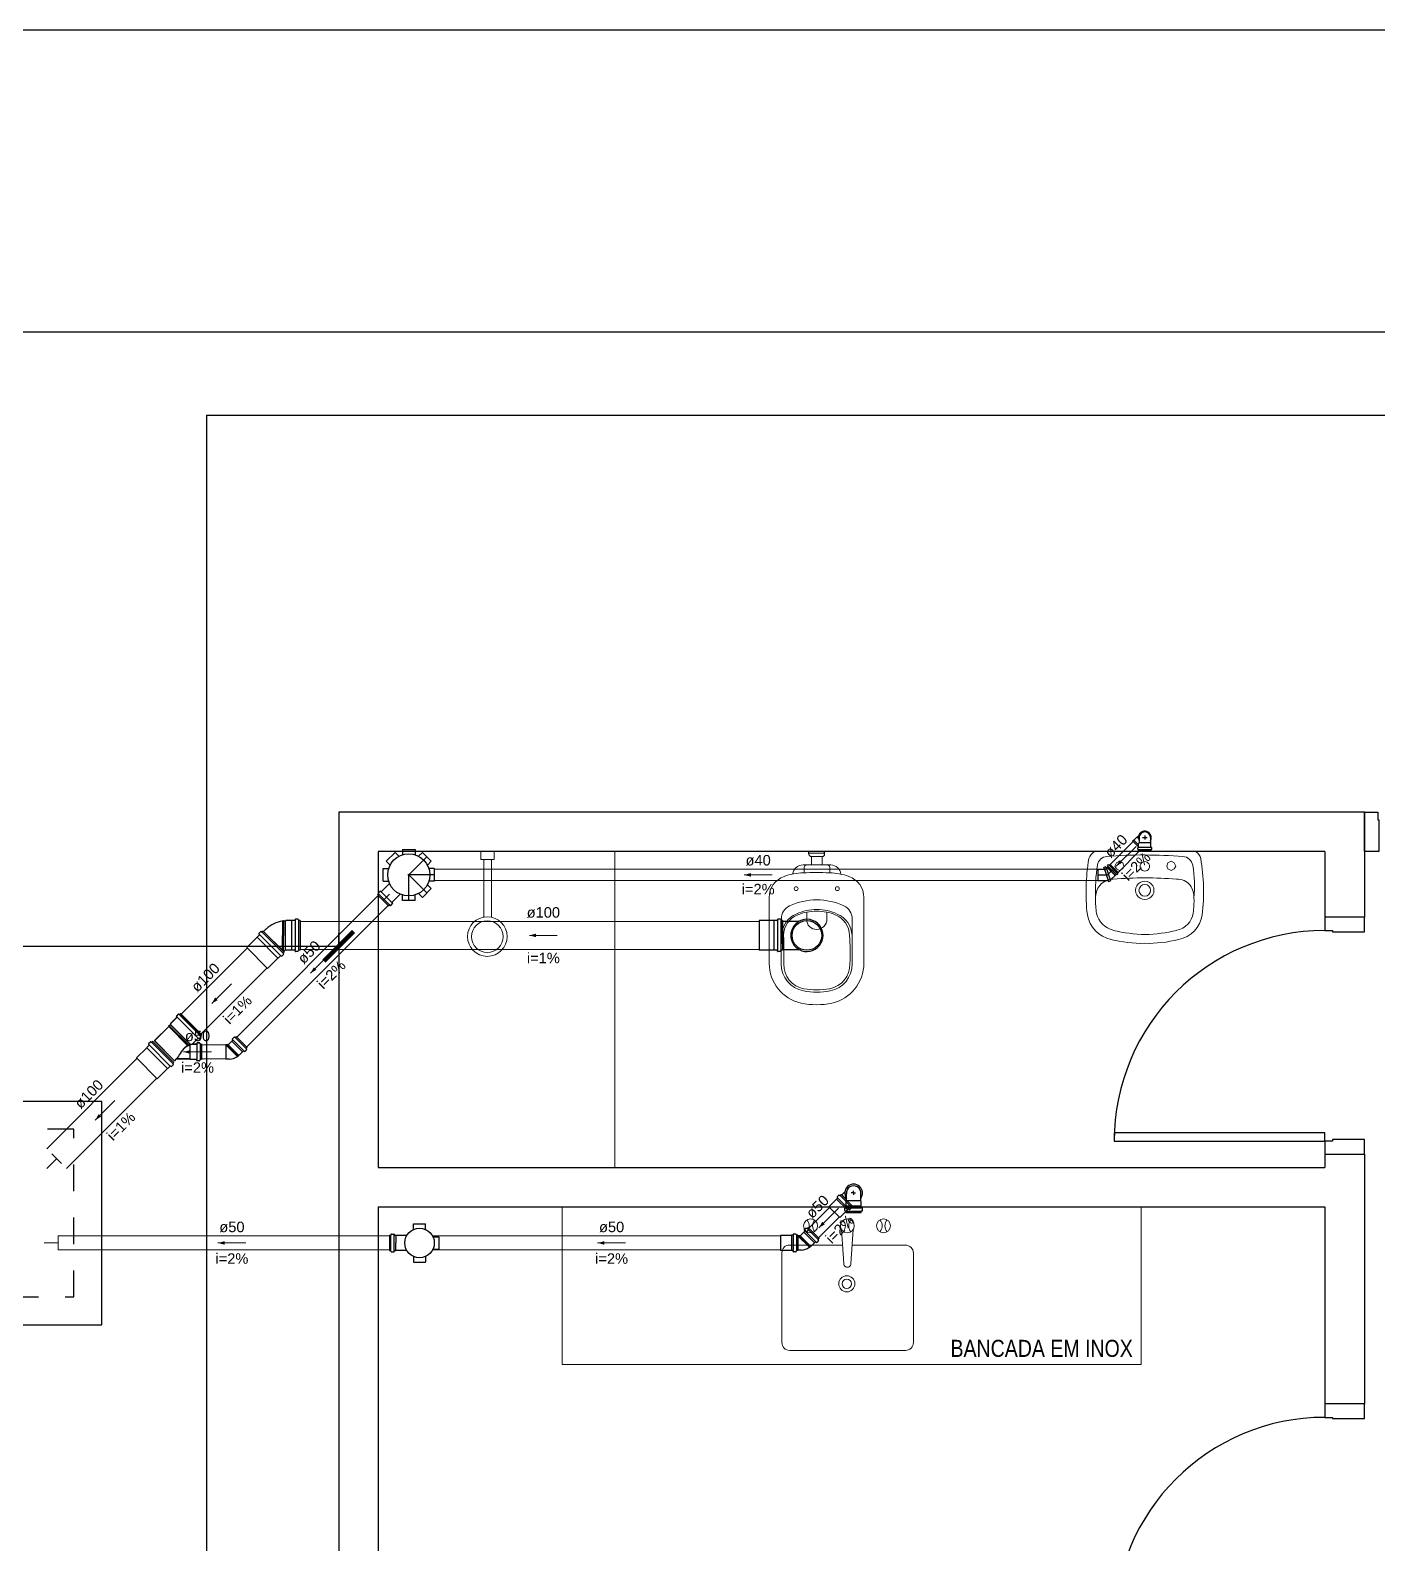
# Model space of a CAD drawing. Header units: millimetres. Extents: x 270 to 744, y -31 to 127.
# Drawn here: x 683.91 to 689, y 121.65 to 127.37 of the extents above; entities that cross this region are included whole.
import ezdxf

# ---------------------------------------------------------------- set-up
doc = ezdxf.new("R2010")
doc.units = ezdxf.units.MM
doc.header["$LTSCALE"] = 0.01
doc.header["$MEASUREMENT"] = 0
doc.linetypes.add('DASHDOT', pattern=[25.4, 12.7, -6.35, 0, -6.35])
doc.linetypes.add('Dashed', pattern=[0.75, 0.5, -0.25])
for name, color, linetype, lineweight in [('at_Entity', 7, 'Continuous', 9), ('TQ-Condutos', 3, 'Continuous', 5), ('TQ-Conexões', 9, 'Continuous', 5), ('TQ-Sentido conduto', 9, 'Continuous', 5), ('TQ-Textos conduto', 7, 'Continuous', 5)]:
    doc.layers.add(name, color=color, linetype=linetype, lineweight=lineweight)
for name, color, linetype in [('FOLHA', 7, 'Continuous'), ('Layout_Equipamentos', 7, 'Continuous'), ('PAREDES', 8, 'Continuous'), ('PORTAS', 8, 'Continuous'), ('Simbolos', 5, 'Continuous'), ('Simbolos_int', 2, 'Continuous'), ('TEXTO01', 7, 'Continuous')]:
    doc.layers.add(name, color=color, linetype=linetype)
doc.styles.add('Arial', font='arial.ttf')
doc.styles.add('ArialNarrow', font='ARIALN.TTF')
doc.styles.add('ROMANS', font='simplex.shx')
doc.dimstyles.new('Esc 1-75', dxfattribs={"dimtxt": 0.1275, "dimasz": 0.1125, "dimexe": 0.05, "dimexo": 0.05, "dimgap": 0.1125, "dimtad": 1, "dimzin": 4, "dimdsep": 46, "dimtxsty": 'ROMANS', "dimblk": 'ARCHTICK', "dimcen": 0, "dimclrd": 1, "dimclre": 1, "dimadec": 0, "dimazin": 1, "dimtfac": 1, "dimtix": 1, "dimtmove": 1, "dimatfit": 3, "dimldrblk": 'ARCHTICK', "dimfxl": 0, "dimarcsym": 0})

# ---------------------------------------------------------------- blocks, each defined once
blk = doc.blocks.new('A3')
at = {"color": 15}
blk.add_lwpolyline([(0, 0), (420, 0), (420, 297), (0, 297)], close=True, dxfattribs=at)
at = {"color": 0}
blk.add_lwpolyline([(25, 10), (410, 10), (410, 287), (25, 287)], close=True, dxfattribs=at)
blk = doc.blocks.new('_ARCHTICK')
at = {"color": 0, "linetype": 'ByBlock', "const_width": 0.15}
blk.add_lwpolyline([(-0.5, -0.5), (0.5, 0.5)], dxfattribs=at)
blk = doc.blocks.new('*D28')
at = {"color": 1, "lineweight": -2, "transparency": 16777216}
for p, q in [((681.4153, 123.9098), (681.4153, 123.9598)), ((685.072, 123.9098), (685.072, 123.9598)), ((681.4153, 123.9098), (685.072, 123.9098))]:
    blk.add_line(p, q, dxfattribs=at)
at = {"layer": 'Defpoints', "color": 0, "transparency": 16777216}
for p in [(681.4153, 123.8736), (685.072, 123.9098), (685.072, 123.8736)]:
    blk.add_point(p, dxfattribs=at)
at = {"color": 1, "lineweight": -2, "transparency": 16777216, "xscale": 0.1125, "yscale": 0.1125, "zscale": 0.1125, "rotation": 180}
blk.add_blockref('_ARCHTICK', (681.4153, 123.9098), dxfattribs=at)
at = {"color": 1, "lineweight": -2, "transparency": 16777216, "xscale": 0.1125, "yscale": 0.1125, "zscale": 0.1125}
blk.add_blockref('_ARCHTICK', (685.072, 123.9098), dxfattribs=at)
at = {"color": 0, "transparency": 16777216, "insert": (683.2436, 124.0861), "char_height": 0.1275, "attachment_point": 5, "style": 'ROMANS'}
blk.add_mtext('3.66', dxfattribs=at)

msp = doc.modelspace()

# ---------------------------------------------------------------- hatches: boundary and pattern name
at = {"layer": 'TQ-Sentido conduto', "linetype": 'Continuous'}
for points in [[(688.012, 124.2128), (688.0349, 124.226), (688.0252, 124.2357)], [(686.605, 124.1797), (686.6305, 124.1729), (686.6305, 124.1866)], [(685.7928, 123.951), (685.8183, 123.9441), (685.8183, 123.9578)], [(684.9646, 123.8077), (684.9875, 123.8209), (684.9778, 123.8306)], [(684.5915, 123.6933), (684.6143, 123.7065), (684.6047, 123.7162)], [(684.4851, 123.5103), (684.5106, 123.5035), (684.5106, 123.5172)], [(684.1509, 123.2527), (684.1737, 123.2659), (684.1641, 123.2756)], [(686.887, 122.8455), (686.9099, 122.8587), (686.9002, 122.8684)], [(684.6152, 122.7884), (684.6407, 122.7816), (684.6407, 122.7952)], [(686.0509, 122.7884), (686.0764, 122.7816), (686.0764, 122.7952)]]:
    msp.add_hatch(color=256, dxfattribs=at).paths.add_polyline_path(points)

# ---------------------------------------------------------------- linework, layer by layer
at = {"layer": 'at_Entity'}
for p, q in [((685.072, 124.2678), (685.072, 123.5709)), ((685.072, 124.2678), (685.072, 123.5709)), ((686.1162, 124.2678), (686.1162, 123.074)), ((686.8489, 124.2678), (686.9121, 124.2678)), ((687.9313, 124.2678), (688.1208, 124.2678)), ((688.0577, 124.2678), (688.245, 124.2678)), ((688.1208, 124.2678), (688.3124, 124.2678)), ((686.9331, 124.2172), (686.8279, 124.2172)), ((686.8321, 124.1877), (686.8321, 124.2078)), ((686.85, 124.2615), (686.9089, 124.2615)), ((686.8594, 124.2172), (686.8594, 124.2488)), ((686.8594, 124.2488), (686.8994, 124.2488)), ((686.8994, 124.2172), (686.8994, 124.2488)), ((686.9289, 124.2078), (686.9289, 124.1876)), ((688.0134, 124.2257), (688.0071, 124.213)), ((688.0071, 124.213), (688.0134, 124.2025)), ((688.024, 124.232), (688.0134, 124.2257)), ((688.0366, 124.2257), (688.024, 124.232)), ((688.0408, 124.213), (688.0366, 124.2257)), ((688.0366, 124.2025), (688.0408, 124.213)), ((688.2071, 124.2257), (688.2029, 124.213)), ((688.2029, 124.213), (688.2071, 124.2025)), ((688.2198, 124.232), (688.2071, 124.2257)), ((688.2303, 124.2257), (688.2198, 124.232)), ((688.2366, 124.213), (688.2303, 124.2257)), ((688.2303, 124.2025), (688.2366, 124.213)), ((688.0134, 124.2025), (688.024, 124.1962)), ((688.024, 124.1962), (688.0366, 124.2025)), ((688.2071, 124.2025), (688.2198, 124.1962)), ((688.2198, 124.1962), (688.2303, 124.2025)), ((686.6994, 123.8456), (686.6994, 124.0941)), ((687.0573, 124.0941), (687.0573, 123.8456)), ((686.8421, 124.0116), (686.8421, 124.0389)), ((686.9179, 124.0387), (686.9179, 124.0116)), ((685.072, 123.1056), (685.072, 123.0256)), ((685.072, 123.1056), (685.072, 123.0256)), ((685.072, 123.0256), (685.072, 122.9393)), ((685.072, 123.0256), (685.072, 122.9393)), ((685.072, 122.7182), (685.072, 123.0172)), ((685.072, 122.9393), (685.072, 122.853)), ((685.072, 122.9393), (685.072, 122.853)), ((685.9162, 122.9245), (685.9162, 122.3287)), ((688.1058, 122.9245), (688.1058, 122.3287)), ((685.072, 122.853), (685.072, 122.7603)), ((685.072, 122.853), (685.072, 122.7603)), ((685.072, 122.7603), (685.072, 122.6677)), ((685.072, 122.7603), (685.072, 122.6677)), ((685.072, 122.6677), (685.072, 122.5729)), ((685.072, 122.6677), (685.072, 122.5729)), ((685.9162, 122.3287), (688.1058, 122.3287))]:
    msp.add_line(p, q, dxfattribs=at)
at = {"layer": 'at_Entity', "color": 7}
for p, q in [((685.6093, 124.2383), (685.6093, 124.2678)), ((685.6093, 124.2678), (685.6599, 124.2678)), ((685.6599, 124.2678), (685.6599, 124.2383)), ((685.6599, 124.2383), (685.6093, 124.2383)), ((685.6199, 124.0192), (685.6199, 124.2383)), ((685.6494, 124.2383), (685.6199, 124.2383)), ((685.6494, 124.0192), (685.6494, 124.2383)), ((686.973, 122.8389), (686.9814, 122.7089)), ((687.0172, 122.8389), (687.0088, 122.7089)), ((686.7771, 122.7805), (686.9772, 122.7805)), ((687.013, 122.7805), (687.2152, 122.7805)), ((686.7476, 122.4119), (686.7476, 122.751)), ((687.2447, 122.4119), (687.2447, 122.751)), ((686.7771, 122.3824), (687.2152, 122.3824))]:
    msp.add_line(p, q, dxfattribs=at)
at = {"layer": 'at_Entity'}
for centre, radius, start, end in [((687.957, 124.2234), 0.0519, 121.07, 159.4583), ((688.2935, 124.2339), 0.0384, 11.4307, 62.1327), ((686.8268, 124.1784), 0.0389, 88.4183, 173.4493), ((686.8415, 124.2078), 0.00947, 90, 180), ((686.8594, 124.2583), 0.00947, 180, 270), ((686.8994, 124.2583), 0.00947, 270, 0), ((686.9194, 124.2078), 0.00947, 360, 90), ((686.9322, 124.1787), 0.0386, 5.5755, 88.6298), ((688.6477, 124.1153), 0.7501, 170.3071, 186.5866), ((688.5436, 124.1191), 0.6105, 170.7585, 182.6769), ((687.9788, 124.2113), 0.0383, 94.3873, 171.2442), ((688.1135, 122.5481), 1.7069, 89.7897, 94.6247), ((688.1198, 124.212), 0.0179, 150.0128, 209.9872), ((688.1198, 124.212), 0.0179, 89.9633, 149.9809), ((688.1198, 122.3855), 1.8695, 85.5856, 90), ((688.1198, 124.212), 0.0179, 29.9602, 90), ((688.1198, 124.212), 0.0179, 330.0128, 29.9872), ((688.2615, 124.2096), 0.04, 9.6072, 86.886), ((687.8598, 124.1367), 0.4482, 354.2028, 10.218), ((687.5926, 124.115), 0.7493, 353.4235, 9.7209), ((686.7838, 124.0944), 0.0843, 109.0789, 180.1997), ((686.8373, 123.9404), 0.2474, 92.0489, 109.145), ((686.8781, 122.8), 1.3885, 87.9511, 92.0489), ((686.9196, 123.9411), 0.2466, 70.8427, 88.1091), ((686.973, 124.0944), 0.0843, 359.8003, 70.9211), ((688.0005, 124.0972), 0.0664, 90.5513, 139.6562), ((688.1229, 122.7014), 1.4673, 90.0609, 94.8104), ((688.1198, 124.1214), 0.0347, 90.0007, 150.0032), ((688.1198, 124.212), 0.0179, 209.9602, 270), ((688.1198, 124.212), 0.0179, 269.9633, 329.9809), ((688.1198, 124.1214), 0.0347, 30.0071, 90), ((688.1198, 122.823), 1.3457, 84.9049, 89.9792), ((688.2428, 124.1007), 0.0628, 39.2453, 93.2268), ((686.8015, 124.1278), 0.00737, 90, 180), ((686.8015, 124.1278), 0.00737, 180, 270), ((686.8015, 124.1278), 0.00737, 360, 90), ((686.8015, 124.1278), 0.00737, 270, 0), ((686.9573, 124.1278), 0.00737, 90, 180), ((686.9573, 124.1278), 0.00737, 180, 270), ((686.9573, 124.1278), 0.00737, 360, 90), ((686.9573, 124.1278), 0.00737, 270, 0), ((688.0048, 124.0948), 0.0712, 140.4003, 183.3975), ((688.1198, 124.1214), 0.0347, 150.0032, 209.9968), ((688.1198, 124.1214), 0.0347, 210.0071, 270), ((688.1198, 124.1214), 0.0221, 90, 180), ((688.1198, 124.1214), 0.0221, 180, 270), ((688.1198, 124.1214), 0.0221, 0, 89.9903), ((688.1198, 124.1214), 0.0221, 270, 0), ((688.1198, 124.1214), 0.0347, 270.0007, 330.0032), ((688.1198, 124.1214), 0.0347, 330.0032, 29.9968), ((688.2281, 124.0955), 0.0777, 357.1606, 35.3475), ((687.9886, 124.0805), 0.3173, 351.8304, 2.0054), ((686.7994, 124.0141), 0.0537, 114.961, 180.9064), ((686.8794, 123.8423), 0.2432, 90, 114.9606), ((686.8757, 123.8818), 0.167, 88.7182, 116.1404), ((686.8691, 123.8867), 0.1546, 100.3133, 113.389), ((686.8794, 123.8435), 0.199, 90, 101.0171), ((686.8832, 123.8818), 0.167, 63.8614, 91.28), ((686.8794, 123.8436), 0.1989, 78.9807, 90.0022), ((686.8795, 123.8423), 0.2432, 65.0391, 90.0003), ((686.9014, 123.9351), 0.105, 63.0017, 81.1951), ((686.9594, 124.0141), 0.0537, 359.0936, 65.039), ((688.243, 124.0807), 0.3094, 178.1735, 188.6779), ((688.0193, 124.0526), 0.0842, 192.7191, 257.0539), ((688.2255, 124.0469), 0.078, 281.6163, 351.5806), ((677.9478, 123.9857), 8.7979, 359.07167, 0.18792), ((686.8399, 123.9452), 0.0945, 113.5727, 176.7329), ((686.8373, 123.9509), 0.0832, 110.863, 180.2362), ((686.8775, 124.0091), 0.0355, 176.0445, 272.3446), ((686.8789, 124.0126), 0.0389, 270.0027, 0), ((686.9194, 123.9509), 0.0832, 359.7638, 69.1369), ((686.9201, 123.9466), 0.0927, 2.4426, 66.7336), ((696.1132, 123.9278), 9.1005, 179.46215, 180.53334), ((688.0177, 124.0497), 0.1169, 190.0557, 257.486), ((688.2278, 124.044), 0.1102, 280.4075, 352.2804), ((681.1246, 123.8714), 5.6301, 359.7103, 0.8057), ((686.3581, 123.8842), 0.6479, 356.3513, 5.878), ((688.1089, 124.392), 0.4711, 255.5781, 271.302), ((688.1346, 124.5277), 0.5737, 256.4962, 268.6476), ((688.1307, 124.3926), 0.4717, 268.6585, 284.3632), ((688.1076, 124.5237), 0.5696, 271.3034, 283.5421), ((686.8542, 123.8456), 0.1547, 180.0055, 257.2943), ((686.8493, 123.8439), 0.1048, 180.4233, 258.8896), ((686.8473, 123.8405), 0.0927, 178.5002, 259.6559), ((686.911, 123.8414), 0.0937, 280.5689, 0.9284), ((686.911, 123.8414), 0.1021, 280.5688, 0.9284), ((686.9026, 123.8456), 0.1548, 282.7128, 359.9983), ((686.8791, 124.009), 0.2642, 259.4366, 270.0028), ((686.8784, 124.0235), 0.2787, 270.136, 280.2849), ((686.8784, 123.9793), 0.2905, 258.435, 281.5683), ((686.8795, 124.0112), 0.2748, 259.4366, 269.9996), ((686.8794, 124.0109), 0.2745, 270, 280.577)]:
    msp.add_arc(centre, radius, start, end, dxfattribs=at)
at = {"layer": 'at_Entity', "color": 7}
for centre, radius, start, end in [((685.6336, 123.9465), 0.0748, 90, 180), ((685.6336, 123.9465), 0.06, 90, 180), ((685.6336, 123.9465), 0.0748, 360, 90), ((685.6336, 123.9465), 0.06, 360, 90), ((685.6336, 123.9465), 0.0748, 180, 270), ((685.6336, 123.9465), 0.06, 180, 270), ((685.6336, 123.9465), 0.06, 270, 0), ((685.6336, 123.9465), 0.0748, 270, 0), ((686.8561, 122.8532), 0.0263, 90, 180), ((686.8561, 122.8532), 0.0263, 180, 270), ((686.816, 122.8532), 0.0348, 318.9936, 41.0064), ((686.8561, 122.8532), 0.0263, 0, 90), ((686.8561, 122.8532), 0.0263, 270, 0), ((686.8982, 122.8532), 0.0348, 138.7903, 221.2097), ((686.9951, 122.8532), 0.0263, 90, 180), ((686.9951, 122.8532), 0.0263, 180, 270), ((686.953, 122.8532), 0.0348, 321.4273, 38.5727), ((686.9951, 122.8532), 0.0263, 0, 90), ((686.9951, 122.8532), 0.0263, 270, 0), ((687.0351, 122.8532), 0.0348, 139.5318, 220.4682), ((687.132, 122.8532), 0.0263, 90, 180), ((687.132, 122.8532), 0.0263, 180, 270), ((687.092, 122.8532), 0.0348, 318.8837, 41.1163), ((687.132, 122.8532), 0.0263, 0, 90), ((687.132, 122.8532), 0.0263, 270, 0), ((687.172, 122.8532), 0.0348, 138.6915, 221.3085), ((686.7763, 122.7518), 0.0288, 88.5159, 181.4841), ((687.2142, 122.75), 0.0305, 0.0055, 90), ((686.993, 122.6341), 0.0305, 90, 180), ((686.9951, 122.71), 0.0137, 180.6922, 240.7066), ((686.9951, 122.71), 0.0137, 240.7069, 300.7211), ((686.993, 122.6341), 0.0305, 0, 90), ((686.9951, 122.71), 0.0137, 300.7215, 0.7361), ((686.993, 122.6341), 0.0305, 180, 270), ((686.993, 122.6341), 0.0179, 90, 180), ((686.993, 122.6341), 0.0179, 180, 270), ((686.993, 122.6341), 0.0179, 0, 90), ((686.993, 122.6341), 0.0179, 270, 0), ((686.993, 122.6341), 0.0305, 270, 0), ((686.7763, 122.4111), 0.0288, 178.5159, 271.4841), ((687.216, 122.4111), 0.0288, 268.5159, 1.4841)]:
    msp.add_arc(centre, radius, start, end, dxfattribs=at)
at = {"layer": 'Layout_Equipamentos'}
for p, q in [((686.85, 124.2583), (686.85, 124.2678)), ((686.9089, 124.2583), (686.9089, 124.2678))]:
    msp.add_line(p, q, dxfattribs=at)
at = {"layer": 'PAREDES'}
for p, q in [((684.572, 125.9172), (684.572, 119.0736)), ((684.572, 125.9172), (694.0271, 125.9172)), ((688.9501, 124.4172), (685.072, 124.4172)), ((685.072, 124.4172), (685.072, 117.3053)), ((688.9501, 124.4172), (688.9501, 124.0193)), ((688.8005, 124.2678), (685.2215, 124.2678)), ((685.2215, 124.2678), (685.2215, 123.074)), ((688.8005, 124.2678), (688.8005, 124.0198)), ((688.8005, 123.1246), (688.8005, 123.074)), ((688.9501, 123.1246), (688.9501, 122.1792)), ((685.2215, 123.074), (688.8005, 123.074)), ((685.2215, 122.9245), (685.2215, 121.2339)), ((685.2215, 122.9245), (688.8005, 122.9245)), ((688.8005, 122.9245), (688.8005, 122.1797))]:
    msp.add_line(p, q, dxfattribs=at)
at = {"layer": 'PORTAS'}
for points in [[(689.0006, 124.4173), (689.0006, 124.3878), (689.0048, 124.3878), (689.0048, 124.2678), (688.9501, 124.2678), (688.9501, 124.4173), (689.0006, 124.4173)], [(688.9501, 123.9651), (688.9501, 124.0198), (688.8005, 124.0198), (688.8005, 123.9693), (688.83, 123.9693), (688.83, 123.9651), (688.9501, 123.9651)], [(688.8005, 123.173), (688.8005, 123.2046), (688.0042, 123.2046), (688.0042, 123.173), (688.8005, 123.173)], [(688.8005, 123.1246), (688.9501, 123.1246), (688.9501, 123.1793), (688.83, 123.1793), (688.83, 123.173), (688.8005, 123.173), (688.8005, 123.1246)], [(688.9501, 122.125), (688.9501, 122.1797), (688.8005, 122.1797), (688.8005, 122.1292), (688.83, 122.1292), (688.83, 122.125), (688.9501, 122.125)]]:
    msp.add_lwpolyline(points, dxfattribs=at)
for centre in [(688.8005, 123.173), (688.8005, 121.3329)]:
    msp.add_arc(centre, 0.7963, 90, 180, dxfattribs=at)
at = {"layer": 'Simbolos'}
for p, q in [((688.0781, 124.3115), (688.0893, 124.3227)), ((688.0893, 124.3227), (688.0911, 124.3227)), ((688.0971, 124.3287), (688.0911, 124.3227)), ((688.098, 124.3206), (688.098, 124.3103)), ((688.1415, 124.3206), (688.1415, 124.3103)), ((685.2515, 124.2312), (685.2851, 124.2648)), ((685.2851, 124.2648), (685.2996, 124.2503)), ((685.3129, 124.2763), (685.3129, 124.2558)), ((685.3129, 124.2763), (685.3604, 124.2763)), ((685.3604, 124.2763), (685.3604, 124.2558)), ((685.3882, 124.2648), (685.3736, 124.2503)), ((685.3882, 124.2648), (685.4218, 124.2312)), ((688.0736, 124.3085), (688.0766, 124.3114)), ((688.0736, 124.3085), (688.0965, 124.2856)), ((688.0766, 124.3114), (688.0781, 124.3115)), ((688.0933, 124.2767), (688.0933, 124.2817)), ((688.0941, 124.2757), (688.0957, 124.2752)), ((688.0943, 124.2828), (688.0955, 124.2829)), ((688.0965, 124.2989), (688.098, 124.3004)), ((688.0965, 124.2839), (688.0965, 124.2989)), ((688.0965, 124.2709), (688.0965, 124.2742)), ((688.0965, 124.2709), (688.1431, 124.2709)), ((688.098, 124.3103), (688.098, 124.3004)), ((688.1415, 124.3103), (688.1415, 124.3004)), ((688.143, 124.2989), (688.1415, 124.3004)), ((688.143, 124.2839), (688.143, 124.2989)), ((688.1431, 124.2709), (688.143, 124.2742)), ((688.1454, 124.2757), (688.1438, 124.2752)), ((688.1452, 124.2828), (688.144, 124.2829)), ((688.1462, 124.2767), (688.1462, 124.2817)), ((685.2515, 124.2312), (685.266, 124.2167)), ((685.4218, 124.2312), (685.4072, 124.2167)), ((687.9729, 124.2102), (687.9653, 124.2077)), ((687.9676, 124.2008), (687.9653, 124.2077)), ((687.9752, 124.2033), (687.9729, 124.2102)), ((687.9772, 124.2082), (687.981, 124.212)), ((687.9772, 124.2082), (688.0074, 124.178)), ((687.9781, 124.2091), (688.0083, 124.1789)), ((687.9786, 124.2144), (687.9831, 124.2188)), ((688.0136, 124.1794), (687.9786, 124.2144)), ((687.9831, 124.2188), (688.018, 124.1839)), ((687.9855, 124.2165), (687.9885, 124.2195)), ((688.0187, 124.1893), (687.9885, 124.2195)), ((685.24, 124.2035), (685.2605, 124.2035)), ((685.24, 124.156), (685.24, 124.2035)), ((685.24, 124.156), (685.2605, 124.156)), ((685.4333, 124.2035), (685.4127, 124.2035)), ((685.4333, 124.156), (685.4127, 124.156)), ((685.4333, 124.2035), (685.4333, 124.156)), ((687.9426, 124.2008), (687.9426, 124.1586)), ((687.9426, 124.2008), (687.9676, 124.2008)), ((687.9426, 124.1586), (687.9815, 124.1586)), ((687.9676, 124.2008), (687.9827, 124.1546)), ((687.9752, 124.2033), (687.9903, 124.1571)), ((687.9827, 124.1546), (687.9903, 124.1571)), ((687.9894, 124.16), (688.0112, 124.1818)), ((688.018, 124.1839), (688.0136, 124.1794)), ((688.0157, 124.1863), (688.0187, 124.1893)), ((685.2195, 124.1034), (685.2228, 124.1067)), ((685.2604, 124.0626), (685.2195, 124.1034)), ((685.2213, 124.1108), (685.2229, 124.108)), ((685.2215, 124.1121), (685.228, 124.1186)), ((685.2294, 124.1187), (685.2316, 124.1169)), ((685.233, 124.1169), (685.2637, 124.1476)), ((685.2738, 124.0761), (685.3045, 124.1068)), ((685.3129, 124.0831), (685.3129, 124.1036)), ((685.3604, 124.0831), (685.3604, 124.1036)), ((685.3882, 124.0946), (685.3736, 124.1091)), ((685.4218, 124.1282), (685.3882, 124.0946)), ((685.4218, 124.1282), (685.4072, 124.1427)), ((685.2604, 124.0626), (685.2636, 124.0658)), ((685.2677, 124.0644), (685.2649, 124.066)), ((685.269, 124.0646), (685.2755, 124.0711)), ((685.2756, 124.0725), (685.2738, 124.0747)), ((685.3604, 124.0831), (685.3129, 124.0831)), ((684.8595, 124.0046), (684.8596, 124.0062)), ((684.8627, 124.0062), (684.8596, 124.0062)), ((684.8628, 124.0046), (684.8627, 124.0062)), ((684.8694, 124.0046), (684.8628, 124.0046)), ((684.8628, 124.0046), (684.8628, 123.951)), ((684.8717, 124.0069), (684.8694, 124.0046)), ((684.8926, 124.0069), (684.8717, 124.0069)), ((684.8928, 124.0072), (684.8926, 124.0069)), ((684.9056, 124.0072), (684.8928, 124.0072)), ((684.9069, 124.0109), (684.9066, 124.0082)), ((684.9179, 124.0118), (684.9079, 124.0118)), ((684.9189, 124.0111), (684.9198, 124.008)), ((684.9255, 124.0072), (684.9208, 124.0072)), ((684.9255, 124.0072), (684.9255, 123.8947)), ((686.7166, 124.0069), (686.6614, 124.0069)), ((686.7169, 124.0072), (686.7166, 124.0069)), ((686.7297, 124.0072), (686.7169, 124.0072)), ((686.731, 124.0109), (686.7307, 124.0082)), ((686.742, 124.0118), (686.732, 124.0118)), ((686.743, 124.0111), (686.7438, 124.008)), ((686.7496, 124.0072), (686.7449, 124.0072)), ((686.7496, 124.0072), (686.7496, 123.8947)), ((686.7496, 124.0046), (686.8133, 124.0046)), ((684.7628, 123.9438), (684.7238, 123.9047)), ((684.7719, 123.9532), (684.7628, 123.9442)), ((684.7628, 123.9442), (684.7628, 123.9438)), ((684.7773, 123.9652), (684.7702, 123.9582)), ((684.7702, 123.9567), (684.7719, 123.9546)), ((684.7786, 123.9654), (684.7813, 123.9638)), ((684.7859, 123.9673), (684.7826, 123.964)), ((684.7859, 123.9673), (684.8654, 123.8878)), ((684.7976, 123.9753), (684.7878, 123.9655)), ((684.842, 123.8647), (684.8029, 123.8256)), ((684.8424, 123.8647), (684.842, 123.8647)), ((684.8514, 123.8737), (684.8424, 123.8647)), ((684.8549, 123.872), (684.8528, 123.8738)), ((684.8634, 123.8791), (684.8563, 123.8721)), ((684.8636, 123.8804), (684.862, 123.8832)), ((684.8654, 123.8878), (684.8621, 123.8844)), ((684.8692, 123.8952), (684.8636, 123.8896)), ((684.8717, 123.895), (684.8715, 123.8952)), ((684.8926, 123.895), (684.8717, 123.895)), ((684.8928, 123.8947), (684.8926, 123.895)), ((684.9056, 123.8947), (684.8928, 123.8947)), ((684.9069, 123.891), (684.9066, 123.8938)), ((684.9179, 123.8901), (684.9079, 123.8901)), ((684.9189, 123.8909), (684.9198, 123.894)), ((684.9255, 123.8947), (684.9208, 123.8947)), ((686.7166, 123.895), (686.6614, 123.895)), ((686.7169, 123.8947), (686.7166, 123.895)), ((686.7297, 123.8947), (686.7169, 123.8947)), ((686.731, 123.891), (686.7307, 123.8938)), ((686.742, 123.8901), (686.732, 123.8901)), ((686.743, 123.8909), (686.7438, 123.894)), ((686.7496, 123.8947), (686.7449, 123.8947)), ((686.7496, 123.8973), (686.8133, 123.8973)), ((684.4596, 123.6413), (684.4358, 123.6176)), ((684.4596, 123.641), (684.4358, 123.6172)), ((684.4579, 123.6448), (684.4596, 123.6427)), ((684.4579, 123.6445), (684.4596, 123.6424)), ((684.465, 123.6533), (684.458, 123.6463)), ((684.465, 123.653), (684.458, 123.6459)), ((684.4663, 123.6535), (684.4691, 123.6519)), ((684.4663, 123.6531), (684.4691, 123.6515)), ((684.4736, 123.6554), (684.4703, 123.6521)), ((684.4736, 123.655), (684.4703, 123.6517)), ((684.4736, 123.6554), (684.5532, 123.5759)), ((684.4736, 123.655), (684.5532, 123.5755)), ((684.4288, 123.6069), (684.375, 123.5531)), ((684.4288, 123.6065), (684.375, 123.5528)), ((684.43, 123.6103), (684.4278, 123.6081)), ((684.43, 123.6099), (684.4278, 123.6077)), ((684.4288, 123.6069), (684.4278, 123.6081)), ((684.4288, 123.6065), (684.4278, 123.6077)), ((684.4312, 123.6093), (684.43, 123.6103)), ((684.4312, 123.6089), (684.43, 123.6099)), ((684.4358, 123.6139), (684.4312, 123.6093)), ((684.4358, 123.6135), (684.4312, 123.6089)), ((684.4358, 123.6176), (684.4358, 123.6139)), ((684.4358, 123.6172), (684.4358, 123.6135)), ((684.5532, 123.5759), (684.5499, 123.5725)), ((684.3457, 123.5266), (684.3066, 123.4876)), ((684.3547, 123.536), (684.3457, 123.527)), ((684.3457, 123.527), (684.3457, 123.5266)), ((684.3601, 123.548), (684.353, 123.541)), ((684.353, 123.5396), (684.3547, 123.5375)), ((684.3614, 123.5482), (684.3641, 123.5466)), ((684.3687, 123.5501), (684.3654, 123.5468)), ((684.3687, 123.5501), (684.4483, 123.4706)), ((684.375, 123.5531), (684.4509, 123.4773)), ((684.375, 123.5528), (684.4509, 123.4769)), ((684.5391, 123.5618), (684.5187, 123.5414)), ((684.5391, 123.5614), (684.5187, 123.541)), ((684.5341, 123.5396), (684.5195, 123.5396)), ((684.5341, 123.5392), (684.5195, 123.5392)), ((684.5354, 123.5433), (684.5351, 123.5406)), ((684.5354, 123.5429), (684.5351, 123.5402)), ((684.5457, 123.5443), (684.5364, 123.5443)), ((684.5457, 123.5439), (684.5364, 123.5439)), ((684.5426, 123.5601), (684.5405, 123.5619)), ((684.5426, 123.5597), (684.5405, 123.5615)), ((684.5511, 123.5672), (684.544, 123.5602)), ((684.5511, 123.5669), (684.544, 123.5598)), ((684.5467, 123.5435), (684.5476, 123.5404)), ((684.5467, 123.5431), (684.5476, 123.54)), ((684.5532, 123.5396), (684.5486, 123.5396)), ((684.5532, 123.5392), (684.5486, 123.5392)), ((684.5513, 123.5685), (684.5497, 123.5713)), ((684.5513, 123.5681), (684.5497, 123.5709)), ((684.5532, 123.5755), (684.5499, 123.5722)), ((684.5532, 123.5396), (684.5532, 123.4818)), ((684.5532, 123.5392), (684.5532, 123.4815)), ((684.654, 123.5371), (684.6455, 123.5371)), ((684.6676, 123.5513), (684.6551, 123.5387)), ((684.6551, 123.5387), (684.6551, 123.5382)), ((684.6711, 123.5551), (684.6676, 123.5516)), ((684.6676, 123.5516), (684.6676, 123.5513)), ((684.6694, 123.5586), (684.6712, 123.5565)), ((684.676, 123.5666), (684.6695, 123.56)), ((684.6773, 123.5668), (684.6801, 123.5651)), ((684.6846, 123.5685), (684.6814, 123.5653)), ((684.7255, 123.5277), (684.6846, 123.5685)), ((684.7235, 123.5191), (684.717, 123.5126)), ((684.7237, 123.5204), (684.722, 123.5232)), ((684.7255, 123.5277), (684.7222, 123.5245)), ((684.4462, 123.4619), (684.4391, 123.4549)), ((684.4464, 123.4632), (684.4448, 123.466)), ((684.4483, 123.4706), (684.4449, 123.4673)), ((684.4576, 123.4839), (684.4509, 123.4773)), ((684.4576, 123.4836), (684.4509, 123.4769)), ((684.5093, 123.4839), (684.4576, 123.4839)), ((684.5093, 123.4836), (684.4576, 123.4836)), ((684.5114, 123.4818), (684.5093, 123.4839)), ((684.5114, 123.4815), (684.5093, 123.4836)), ((684.5341, 123.4818), (684.5114, 123.4818)), ((684.5341, 123.4815), (684.5114, 123.4815)), ((684.5354, 123.4781), (684.5351, 123.4809)), ((684.5354, 123.4777), (684.5351, 123.4805)), ((684.5457, 123.4771), (684.5364, 123.4771)), ((684.5457, 123.4768), (684.5364, 123.4768)), ((684.5467, 123.4779), (684.5476, 123.481)), ((684.5467, 123.4775), (684.5476, 123.4807)), ((684.5532, 123.4818), (684.5486, 123.4818)), ((684.5532, 123.4815), (684.5486, 123.4815)), ((684.6587, 123.4836), (684.6455, 123.4836)), ((684.6886, 123.4938), (684.6898, 123.4928)), ((684.692, 123.495), (684.6898, 123.4928)), ((684.6929, 123.4982), (684.691, 123.4962)), ((684.691, 123.4962), (684.692, 123.495)), ((684.6956, 123.4982), (684.6929, 123.4982)), ((684.7082, 123.5107), (684.6956, 123.4982)), ((684.7085, 123.5107), (684.7082, 123.5107)), ((684.712, 123.5142), (684.7085, 123.5107)), ((684.7155, 123.5125), (684.7134, 123.5143)), ((684.4248, 123.4475), (684.3857, 123.4084)), ((684.4252, 123.4475), (684.4248, 123.4475)), ((684.4342, 123.4565), (684.4252, 123.4475)), ((684.4377, 123.4548), (684.4356, 123.4566)), ((686.9546, 122.9537), (686.9255, 122.9246)), ((686.9581, 122.9575), (686.9546, 122.954)), ((686.9546, 122.954), (686.9546, 122.9537)), ((686.9564, 122.9611), (686.9582, 122.9589)), ((686.963, 122.969), (686.9565, 122.9625)), ((686.9643, 122.9692), (686.9671, 122.9676)), ((686.9716, 122.971), (686.9684, 122.9677)), ((686.9716, 122.971), (687.0125, 122.9302)), ((686.9856, 122.9819), (686.9743, 122.9707)), ((686.9902, 122.9454), (686.9921, 122.9473)), ((686.9921, 122.9473), (686.9921, 122.974)), ((687.0456, 122.9473), (687.0456, 122.974)), ((687.0475, 122.9454), (687.0456, 122.9473)), ((686.9952, 122.9132), (686.966, 122.884)), ((686.9852, 122.9109), (686.9852, 122.9202)), ((686.986, 122.9099), (686.9892, 122.909)), ((686.9862, 122.9212), (686.989, 122.9215)), ((686.9899, 122.9274), (686.9902, 122.9277)), ((686.9899, 122.9225), (686.9899, 122.9274)), ((686.9899, 122.9034), (686.9899, 122.908)), ((686.9899, 122.9034), (687.0477, 122.9034)), ((686.9902, 122.9277), (686.9902, 122.9454)), ((686.9955, 122.9132), (686.9952, 122.9132)), ((686.999, 122.9167), (686.9955, 122.9132)), ((687.0025, 122.9149), (687.0004, 122.9167)), ((687.0105, 122.9215), (687.004, 122.915)), ((687.0107, 122.9228), (687.0091, 122.9256)), ((687.0125, 122.9302), (687.0092, 122.9269)), ((687.0475, 122.9277), (687.0475, 122.9454)), ((687.0477, 122.9274), (687.0475, 122.9277)), ((687.0477, 122.9225), (687.0477, 122.9274)), ((687.0477, 122.9034), (687.0477, 122.908)), ((687.0516, 122.9099), (687.0485, 122.909)), ((687.0514, 122.9212), (687.0487, 122.9215)), ((687.0524, 122.9109), (687.0524, 122.9202)), ((685.3544, 122.8611), (685.4005, 122.8611)), ((685.3544, 122.8402), (685.3544, 122.8611)), ((685.4005, 122.8402), (685.4005, 122.8611)), ((686.8338, 122.8331), (686.8303, 122.8296)), ((686.832, 122.8367), (686.8338, 122.8346)), ((686.8386, 122.8447), (686.8321, 122.8381)), ((686.8399, 122.8448), (686.8427, 122.8432)), ((686.8473, 122.8466), (686.844, 122.8434)), ((686.8881, 122.8058), (686.8473, 122.8466)), ((685.2636, 122.8173), (685.2636, 122.7595)), ((685.2636, 122.8173), (685.2682, 122.8173)), ((685.27, 122.8212), (685.2692, 122.8181)), ((685.2711, 122.822), (685.2803, 122.822)), ((685.2814, 122.821), (685.2816, 122.8183)), ((685.2827, 122.8173), (685.2874, 122.8173)), ((685.2874, 122.8173), (685.2877, 122.8171)), ((685.3296, 122.8171), (685.2877, 122.8171)), ((685.4292, 122.8114), (685.4501, 122.8114)), ((685.4501, 122.8114), (685.4501, 122.7654)), ((686.7839, 122.8171), (686.7427, 122.8171)), ((686.7841, 122.8173), (686.7839, 122.8171)), ((686.7891, 122.8173), (686.7841, 122.8173)), ((686.7904, 122.821), (686.7901, 122.8183)), ((686.8007, 122.822), (686.7914, 122.822)), ((686.8017, 122.8212), (686.8025, 122.8181)), ((686.8081, 122.8173), (686.8036, 122.8173)), ((686.8081, 122.8173), (686.8081, 122.7595)), ((686.8167, 122.8152), (686.8081, 122.8152)), ((686.8303, 122.8293), (686.8177, 122.8168)), ((686.8177, 122.8168), (686.8177, 122.8162)), ((686.8303, 122.8296), (686.8303, 122.8293)), ((686.8556, 122.7762), (686.8536, 122.7743)), ((686.8583, 122.7762), (686.8556, 122.7762)), ((686.8708, 122.7888), (686.8583, 122.7762)), ((686.8711, 122.7888), (686.8708, 122.7888)), ((686.8746, 122.7923), (686.8711, 122.7888)), ((686.8782, 122.7906), (686.876, 122.7923)), ((686.8861, 122.7972), (686.8796, 122.7906)), ((686.8863, 122.7984), (686.8847, 122.8012)), ((686.8881, 122.8058), (686.8849, 122.8025)), ((685.2636, 122.7595), (685.2682, 122.7595)), ((685.27, 122.7556), (685.2692, 122.7588)), ((685.2711, 122.7548), (685.2803, 122.7548)), ((685.2814, 122.7558), (685.2816, 122.7586)), ((685.2827, 122.7595), (685.2874, 122.7595)), ((685.2874, 122.7595), (685.2877, 122.7597)), ((685.3296, 122.7597), (685.2877, 122.7597)), ((685.3544, 122.7366), (685.3544, 122.7158)), ((685.4005, 122.7366), (685.4005, 122.7158)), ((685.4292, 122.7654), (685.4501, 122.7654)), ((686.7839, 122.7597), (686.7427, 122.7597)), ((686.7841, 122.7595), (686.7839, 122.7597)), ((686.7891, 122.7595), (686.7841, 122.7595)), ((686.7904, 122.7558), (686.7901, 122.7586)), ((686.8007, 122.7548), (686.7914, 122.7548)), ((686.8017, 122.7556), (686.8025, 122.7588)), ((686.8081, 122.7595), (686.8036, 122.7595)), ((686.8213, 122.7616), (686.8081, 122.7616)), ((686.8513, 122.7719), (686.8525, 122.7709)), ((686.8547, 122.7731), (686.8525, 122.7709)), ((686.8536, 122.7743), (686.8547, 122.7731)), ((685.3544, 122.7158), (685.4005, 122.7158))]:
    msp.add_line(p, q, dxfattribs=at)
at = {"layer": 'Simbolos', "linetype": 'Continuous'}
msp.add_lwpolyline([(683.3313, 122.4788), (684.1761, 122.4788), (684.1761, 123.3236), (683.3313, 123.3236), (683.3313, 122.4788), (683.3313, 122.4788)], dxfattribs=at)
at = {"layer": 'Simbolos'}
for centre, radius in [((685.3366, 124.1797), 0.0797), ((685.3774, 122.7884), 0.0558)]:
    msp.add_circle(centre, radius, dxfattribs=at)
for centre, radius, start, end in [((688.1198, 124.3206), 0.0217, 0, 180), ((688.0944, 124.2817), 0.00106, 95, 180), ((688.0944, 124.2767), 0.00106, 180, 255), ((688.0954, 124.2839), 0.00106, 275, 0), ((688.0954, 124.2742), 0.00106, 0, 75), ((688.1441, 124.2839), 0.00106, 180, 265), ((688.1441, 124.2742), 0.00106, 105, 180), ((688.1452, 124.2817), 0.00106, 0, 85), ((688.1452, 124.2767), 0.00106, 285, 0), ((685.2222, 124.1113), 0.00106, 135, 210), ((685.222, 124.1074), 0.00106, 315, 30), ((685.2288, 124.1178), 0.00106, 50, 135), ((685.2323, 124.1177), 0.00106, 230, 315), ((685.2644, 124.0651), 0.00106, 60, 135), ((685.2682, 124.0653), 0.00106, 240, 315), ((685.2746, 124.0753), 0.00106, 135, 220), ((685.2748, 124.0719), 0.00106, 315, 40), ((684.8704, 123.9025), 0.1026, 96.0987, 135), ((684.9056, 124.0083), 0.00106, 270, 355), ((684.9079, 124.0108), 0.00106, 90, 175), ((684.9179, 124.0108), 0.00106, 15, 90), ((684.9208, 124.0083), 0.00106, 195, 270), ((686.7297, 124.0083), 0.00106, 270, 355), ((686.732, 124.0108), 0.00106, 90, 175), ((686.742, 124.0108), 0.00106, 15, 90), ((686.7449, 124.0083), 0.00106, 195, 270), ((686.8421, 123.951), 0.0609, 118.215, 241.785), ((686.8421, 123.951), 0.0609, 241.785, 118.215), ((684.771, 123.9574), 0.00106, 135, 220), ((684.7711, 123.954), 0.00106, 315, 40), ((684.778, 123.9645), 0.00106, 60, 135), ((684.7819, 123.9647), 0.00106, 240, 315), ((684.8521, 123.873), 0.00106, 50, 135), ((684.8556, 123.8728), 0.00106, 230, 315), ((684.8629, 123.8837), 0.00106, 135, 210), ((684.8626, 123.8799), 0.00106, 315, 30), ((684.8704, 123.8941), 0.00158, 45, 135), ((684.9056, 123.8937), 0.00106, 5, 90), ((684.9079, 123.8911), 0.00106, 185, 270), ((684.9179, 123.8911), 0.00106, 270, 345), ((684.9208, 123.8937), 0.00106, 90, 165), ((686.7297, 123.8937), 0.00106, 5, 90), ((686.732, 123.8911), 0.00106, 185, 270), ((686.742, 123.8911), 0.00106, 270, 345), ((686.7449, 123.8937), 0.00106, 90, 165), ((684.4587, 123.6455), 0.00106, 135, 220), ((684.4587, 123.6451), 0.00106, 135, 220), ((684.4588, 123.6421), 0.00106, 315, 40), ((684.4588, 123.6417), 0.00106, 315, 40), ((684.4658, 123.6526), 0.00106, 60, 135), ((684.4658, 123.6522), 0.00106, 60, 135), ((684.4696, 123.6528), 0.00106, 240, 315), ((684.4696, 123.6524), 0.00106, 240, 315), ((684.3538, 123.5402), 0.00106, 135, 220), ((684.3539, 123.5368), 0.00106, 315, 40), ((684.3609, 123.5473), 0.00106, 60, 135), ((684.3647, 123.5475), 0.00106, 240, 315), ((684.5195, 123.5406), 0.00106, 135, 270), ((684.5195, 123.5403), 0.00106, 135, 270), ((684.5341, 123.5406), 0.00106, 270, 355), ((684.5341, 123.5403), 0.00106, 270, 355), ((684.5364, 123.5432), 0.00106, 90, 175), ((684.5364, 123.5429), 0.00106, 90, 175), ((684.5399, 123.5611), 0.00106, 50, 135), ((684.5399, 123.5607), 0.00106, 50, 135), ((684.5433, 123.5609), 0.00106, 230, 315), ((684.5433, 123.5605), 0.00106, 230, 315), ((684.5457, 123.5432), 0.00106, 15, 90), ((684.5457, 123.5429), 0.00106, 15, 90), ((684.5486, 123.5406), 0.00106, 195, 270), ((684.5486, 123.5403), 0.00106, 195, 270), ((684.5506, 123.5718), 0.00106, 135, 210), ((684.5506, 123.5714), 0.00106, 135, 210), ((684.5504, 123.568), 0.00106, 315, 30), ((684.5504, 123.5676), 0.00106, 315, 30), ((684.654, 123.5382), 0.00106, 270, 0), ((684.6702, 123.5593), 0.00106, 135, 220), ((684.6704, 123.5558), 0.00106, 315, 40), ((684.6768, 123.5658), 0.00106, 60, 135), ((684.6806, 123.566), 0.00106, 240, 315), ((684.723, 123.5237), 0.00106, 135, 210), ((684.7227, 123.5198), 0.00106, 315, 30), ((684.4457, 123.4665), 0.00106, 135, 210), ((684.4455, 123.4627), 0.00106, 315, 30), ((684.4583, 123.4832), 0.00106, 79.2682, 135), ((684.4583, 123.4828), 0.00106, 79.2682, 135), ((684.5341, 123.4808), 0.00106, 5, 90), ((684.5341, 123.4804), 0.00106, 5, 90), ((684.5364, 123.4782), 0.00106, 185, 270), ((684.5364, 123.4778), 0.00106, 185, 270), ((684.5457, 123.4782), 0.00106, 270, 345), ((684.5457, 123.4778), 0.00106, 270, 345), ((684.5486, 123.4808), 0.00106, 90, 165), ((684.5486, 123.4804), 0.00106, 90, 165), ((684.6583, 123.5335), 0.05, 270.444, 307.3977), ((684.7127, 123.5135), 0.00106, 50, 135), ((684.7162, 123.5133), 0.00106, 230, 315), ((684.4349, 123.4558), 0.00106, 50, 135), ((684.4384, 123.4556), 0.00106, 230, 315), ((687.0188, 122.9773), 0.027, 352.826, 187.174), ((686.9572, 122.9617), 0.00106, 135, 220), ((686.9574, 122.9582), 0.00106, 315, 40), ((686.9638, 122.9683), 0.00106, 60, 135), ((686.9676, 122.9685), 0.00106, 240, 315), ((686.9863, 122.9201), 0.00106, 95, 180), ((686.9863, 122.9109), 0.00106, 180, 255), ((686.9889, 122.9225), 0.00106, 275, 0), ((686.9889, 122.908), 0.00106, 0, 75), ((686.9997, 122.9159), 0.00106, 50, 135), ((687.0032, 122.9157), 0.00106, 230, 315), ((687.01, 122.9262), 0.00106, 135, 210), ((687.0098, 122.9223), 0.00106, 315, 30), ((687.0488, 122.9225), 0.00106, 180, 265), ((687.0488, 122.908), 0.00106, 105, 180), ((687.0514, 122.9201), 0.00106, 0, 85), ((687.0514, 122.9109), 0.00106, 285, 0), ((685.3528, 122.8402), 0.00158, 295.41, 0), ((685.402, 122.8402), 0.00158, 180, 244.5897), ((686.8329, 122.8374), 0.00106, 135, 220), ((686.833, 122.8339), 0.00106, 315, 40), ((686.8394, 122.8439), 0.00106, 60, 135), ((686.8433, 122.8441), 0.00106, 240, 315), ((685.2682, 122.8184), 0.00106, 270, 345), ((685.2711, 122.8209), 0.00106, 90, 165), ((685.2803, 122.8209), 0.00106, 5, 90), ((685.2827, 122.8184), 0.00106, 185, 270), ((685.4292, 122.813), 0.00158, 205.4103, 270), ((686.7891, 122.8184), 0.00106, 270, 355), ((686.7914, 122.8209), 0.00106, 90, 175), ((686.8007, 122.8209), 0.00106, 15, 90), ((686.8036, 122.8184), 0.00106, 195, 270), ((686.8167, 122.8162), 0.00106, 270, 0), ((686.8754, 122.7915), 0.00106, 50, 135), ((686.8788, 122.7914), 0.00106, 230, 315), ((686.8856, 122.8018), 0.00106, 135, 210), ((686.8854, 122.7979), 0.00106, 315, 30), ((685.2682, 122.7585), 0.00106, 15, 90), ((685.2711, 122.7559), 0.00106, 195, 270), ((685.2803, 122.7559), 0.00106, 270, 355), ((685.2827, 122.7585), 0.00106, 90, 175), ((685.3528, 122.7366), 0.00158, 0, 64.59), ((685.402, 122.7366), 0.00158, 115.41, 180), ((685.4292, 122.7638), 0.00158, 90, 154.59), ((686.7891, 122.7585), 0.00106, 5, 90), ((686.7914, 122.7559), 0.00106, 185, 270), ((686.8007, 122.7559), 0.00106, 270, 345), ((686.8036, 122.7585), 0.00106, 90, 165), ((686.8209, 122.8116), 0.05, 270.444, 307.3977)]:
    msp.add_arc(centre, radius, start, end, dxfattribs=at)
at = {"layer": 'Simbolos_int'}
for p, q in [((688.0911, 124.3227), (688.0958, 124.3179)), ((688.111, 124.3206), (688.1291, 124.3206)), ((688.1198, 124.329), (688.1198, 124.3138)), ((688.0781, 124.3115), (688.0965, 124.2931)), ((688.143, 124.283), (688.0965, 124.283)), ((688.143, 124.275), (688.0965, 124.275)), ((688.1415, 124.3004), (688.098, 124.3004)), ((687.9699, 124.2008), (687.9745, 124.2055)), ((687.9426, 124.1797), (687.9789, 124.1797)), ((687.9676, 124.2008), (687.9699, 124.2008)), ((687.9789, 124.1797), (688.0036, 124.2044)), ((685.2642, 124.0664), (685.2233, 124.1073)), ((685.2732, 124.0754), (685.2323, 124.1163)), ((684.8596, 124.0062), (684.8596, 123.951)), ((684.8627, 124.0062), (684.8627, 123.951)), ((684.8694, 124.0046), (684.8694, 123.8953)), ((684.8928, 124.0072), (684.8928, 123.8947)), ((684.9066, 124.0072), (684.9066, 123.8947)), ((684.92, 124.0072), (684.92, 123.8947)), ((686.6614, 124.0069), (686.6614, 123.895)), ((686.7166, 124.0069), (686.7166, 123.895)), ((686.7306, 124.0072), (686.7306, 123.8947)), ((686.744, 124.0072), (686.744, 123.8947)), ((686.7496, 124.0046), (686.7496, 123.8973)), ((684.7628, 123.9438), (684.842, 123.8647)), ((684.7725, 123.9539), (684.8521, 123.8744)), ((684.782, 123.9634), (684.8616, 123.8839)), ((684.8636, 123.8896), (684.7878, 123.9655)), ((684.8596, 123.8936), (684.8596, 123.951)), ((684.8627, 123.8946), (684.8627, 123.951)), ((684.8628, 123.8918), (684.8628, 123.951)), ((684.7238, 123.9047), (684.8029, 123.8256)), ((684.4603, 123.642), (684.5398, 123.5625)), ((684.4603, 123.6416), (684.5398, 123.5621)), ((684.4698, 123.6515), (684.5493, 123.572)), ((684.4698, 123.6511), (684.5493, 123.5716)), ((684.5017, 123.534), (684.4288, 123.6069)), ((684.5017, 123.5336), (684.4288, 123.6065)), ((684.5049, 123.5355), (684.4312, 123.6093)), ((684.5049, 123.5351), (684.4312, 123.6089)), ((684.5115, 123.5382), (684.4358, 123.6139)), ((684.5115, 123.5378), (684.4358, 123.6135)), ((684.3457, 123.5266), (684.4248, 123.4475)), ((684.3554, 123.5367), (684.4349, 123.4572)), ((684.3648, 123.5462), (684.4444, 123.4667)), ((684.5093, 123.5374), (684.5093, 123.4839)), ((684.5093, 123.537), (684.5093, 123.4836)), ((684.5351, 123.5396), (684.5351, 123.4818)), ((684.5351, 123.5392), (684.5351, 123.4815)), ((684.5478, 123.5396), (684.5478, 123.4818)), ((684.5478, 123.5392), (684.5478, 123.4815)), ((684.6455, 123.5371), (684.6455, 123.4836)), ((684.6886, 123.4938), (684.6455, 123.537)), ((684.691, 123.4962), (684.6501, 123.5371)), ((684.6929, 123.4982), (684.654, 123.5371)), ((684.7085, 123.5107), (684.6676, 123.5516)), ((684.7127, 123.5149), (684.6718, 123.5557)), ((684.7216, 123.5239), (684.6808, 123.5647)), ((684.3066, 123.4876), (684.3857, 123.4084)), ((686.9546, 122.954), (686.9955, 122.9132)), ((686.9588, 122.9582), (686.9997, 122.9173)), ((686.9678, 122.9672), (687.0087, 122.9263)), ((686.9921, 122.9529), (686.9743, 122.9707)), ((687.0456, 122.9473), (686.9921, 122.9473)), ((687.0188, 122.9773), (687.0094, 122.9773)), ((687.0188, 122.9773), (687.0188, 122.9853)), ((687.0188, 122.9773), (687.0253, 122.9773)), ((687.0188, 122.9773), (687.0188, 122.9698)), ((686.9255, 122.9246), (686.966, 122.884)), ((687.0477, 122.9274), (686.9899, 122.9274)), ((686.9899, 122.9215), (687.0477, 122.9215)), ((686.9899, 122.9088), (687.0477, 122.9088)), ((686.8753, 122.793), (686.8345, 122.8338)), ((686.8843, 122.802), (686.8434, 122.8428)), ((685.269, 122.7595), (685.269, 122.8173)), ((685.2817, 122.7595), (685.2817, 122.8173)), ((685.2877, 122.8171), (685.2877, 122.7884)), ((685.2877, 122.7597), (685.2877, 122.7884)), ((686.7427, 122.8171), (686.7427, 122.7597)), ((686.7841, 122.8173), (686.7841, 122.7595)), ((686.79, 122.8173), (686.79, 122.7595)), ((686.8027, 122.8173), (686.8027, 122.7595)), ((686.8081, 122.8152), (686.8081, 122.7616)), ((686.8513, 122.7719), (686.8081, 122.815)), ((686.8536, 122.7743), (686.8128, 122.8152)), ((686.8556, 122.7762), (686.8166, 122.8152)), ((686.8711, 122.7888), (686.8303, 122.8296))]:
    msp.add_line(p, q, dxfattribs=at)
at = {"layer": 'Simbolos_int', "linetype": 'DASHDOT', "ltscale": 0.05}
for p, q in [((685.3366, 124.0831), (685.3366, 124.2763)), ((685.405, 124.248), (685.2399, 124.083)), ((685.405, 124.1114), (685.2683, 124.248)), ((685.4333, 124.1797), (685.24, 124.1797))]:
    msp.add_line(p, q, dxfattribs=at)
at = {"layer": 'Simbolos_int'}
msp.add_lwpolyline([(687.9772, 124.2082), (687.9756, 124.2054), (687.974, 124.2019), (687.9715, 124.1997), (687.9672, 124.1984), (687.9645, 124.1998), (687.9635, 124.2008)], dxfattribs=at)
at = {"layer": 'Simbolos_int', "linetype": 'Dashed'}
msp.add_lwpolyline([(683.4369, 122.5844), (684.0705, 122.5844), (684.0705, 123.218), (683.4369, 123.218), (683.4369, 122.5844), (683.4369, 122.5844)], dxfattribs=at)
at = {"layer": 'Simbolos_int'}
msp.add_circle((686.8421, 123.951), 0.0562, dxfattribs=at)
for centre, radius, start, end in [((688.1198, 124.3206), 0.0241, 334.623, 205.377), ((688.1198, 124.3206), 0.0241, 334.623, 160.377), ((684.5361, 123.4722), 0.0712, 128.5546, 152.867), ((684.5361, 123.4718), 0.0712, 128.5546, 152.867), ((684.5387, 123.4621), 0.0808, 104.5076, 125.5491), ((684.5387, 123.4617), 0.0808, 104.5076, 125.5491), ((684.8441, 123.2313), 0.4612, 143.6432, 146.731), ((684.8441, 123.2309), 0.4612, 143.6432, 146.731), ((687.0188, 122.9773), 0.0336, 322.861, 217.139)]:
    msp.add_arc(centre, radius, start, end, dxfattribs=at)
at = {"layer": 'TQ-Condutos'}
for p, q in [((688.0757, 124.3064), (687.9886, 124.2193)), ((688.1, 124.2709), (688.0185, 124.1894)), ((687.9426, 124.2008), (685.4333, 124.2008)), ((687.9426, 124.1586), (685.4333, 124.1586)), ((685.2213, 124.1017), (684.6864, 123.5668)), ((685.2586, 124.0644), (684.7237, 123.5295)), ((686.6614, 124.0038), (684.9255, 124.0038)), ((684.726, 123.9025), (684.4763, 123.6528)), ((686.6614, 123.8982), (684.9255, 123.8982)), ((684.8007, 123.8278), (684.5509, 123.5781)), ((684.6455, 123.5367), (684.5532, 123.5367)), ((684.3088, 123.4853), (683.9679, 123.1444)), ((684.6455, 123.4839), (684.5532, 123.4839)), ((684.3835, 123.4107), (684.0425, 123.0697)), ((686.9271, 122.9229), (686.849, 122.8449)), ((686.9644, 122.8856), (686.8863, 122.8075)), ((685.2636, 122.8148), (684.0114, 122.8148)), ((686.7427, 122.8148), (685.4265, 122.8148)), ((685.2636, 122.762), (684.0114, 122.762)), ((686.7427, 122.762), (685.4265, 122.762))]:
    msp.add_line(p, q, dxfattribs=at)
at = {"layer": 'TQ-Conexões'}
for p, q in [((683.9865, 123.1257), (684.0239, 123.0884)), ((683.9679, 123.0697), (684.0052, 123.107)), ((683.9586, 122.7884), (684.0114, 122.7884)), ((684.0114, 122.8148), (684.0114, 122.762))]:
    msp.add_line(p, q, dxfattribs=at)
at = {"layer": 'TQ-Sentido conduto'}
for points in [[(688.0867, 124.2875), (688.012, 124.2128)], [(686.7106, 124.1797), (686.605, 124.1797)], [(685.8984, 123.951), (685.7928, 123.951)], [(685.0393, 123.8824), (684.9646, 123.8077)], [(684.6661, 123.768), (684.5915, 123.6933)], [(684.5907, 123.5103), (684.4851, 123.5103)], [(684.2255, 123.3274), (684.1509, 123.2527)], [(686.9617, 122.9202), (686.887, 122.8455)], [(684.7208, 122.7884), (684.6152, 122.7884)], [(686.1565, 122.7884), (686.0509, 122.7884)]]:
    msp.add_lwpolyline(points, dxfattribs=at)

# ---------------------------------------------------------------- block references
at = {"layer": 'FOLHA', "xscale": 0.1141052537551528, "yscale": 0.1141052537551528, "zscale": 0.1141052537551528}
msp.add_blockref('A3', (669.0549, 93.4833), dxfattribs=at)

# ---------------------------------------------------------------- texts
at = {"layer": 'TEXTO01', "lineweight": 9, "insert": (687.3851, 122.3568), "char_height": 0.064472, "width": 1.160502, "attachment_point": 7, "line_spacing_factor": 0.9, "style": 'ArialNarrow'}
msp.add_mtext('BANCADA EM INOX', dxfattribs=at)
at = {"layer": 'TQ-Textos conduto', "char_height": 0.0396, "attachment_point": 8, "rotation": 45.0001, "line_spacing_factor": 0.6, "style": 'Arial'}
for s, insert, width in [('ø40', (688.025, 124.2745), 0.14256), ('i=2%', (688.1015, 124.198), 0.19008), ('ø50', (684.9738, 123.8731), 0.14256), ('ø100', (684.5821, 123.7774), 0.19008), ('i=2%', (685.0579, 123.7891), 0.19008), ('i=1%', (684.7034, 123.6561), 0.19008), ('ø100', (684.1414, 123.3368), 0.19008), ('i=1%', (684.2628, 123.2155), 0.19008), ('ø50', (686.8963, 122.911), 0.14256), ('i=2%', (686.9803, 122.827), 0.19008)]:
    msp.add_mtext(s, dxfattribs=dict(at, insert=insert, width=width))
at = {"layer": 'TQ-Textos conduto', "char_height": 0.0396, "attachment_point": 8, "line_spacing_factor": 0.6, "style": 'Arial'}
for s, insert, width in [('ø40', (686.6578, 124.2142), 0.14256), ('i=2%', (686.6578, 124.1059), 0.19008), ('ø100', (685.8456, 124.0171), 0.19008), ('i=1%', (685.8456, 123.8455), 0.19008), ('ø50', (684.5379, 123.5501), 0.14256), ('i=2%', (684.5379, 123.4313), 0.19008), ('ø50', (684.668, 122.8281), 0.14256), ('ø50', (686.1037, 122.8281), 0.14256), ('i=2%', (684.668, 122.7093), 0.19008), ('i=2%', (686.1037, 122.7093), 0.19008)]:
    msp.add_mtext(s, dxfattribs=dict(at, insert=insert, width=width))

# ---------------------------------------------------------------- dimensions: what is measured, and where the dimension line sits
dim = msp.add_linear_dim(base=(685.072, 123.9098), p1=(681.4153, 123.8736), p2=(685.072, 123.8736), dimstyle='Esc 1-75')
dim.commit()
dim.dimension.update_dxf_attribs({"geometry": '*D28', "text_midpoint": (683.2436, 124.0861)})

doc.saveas('drawing.dxf')
